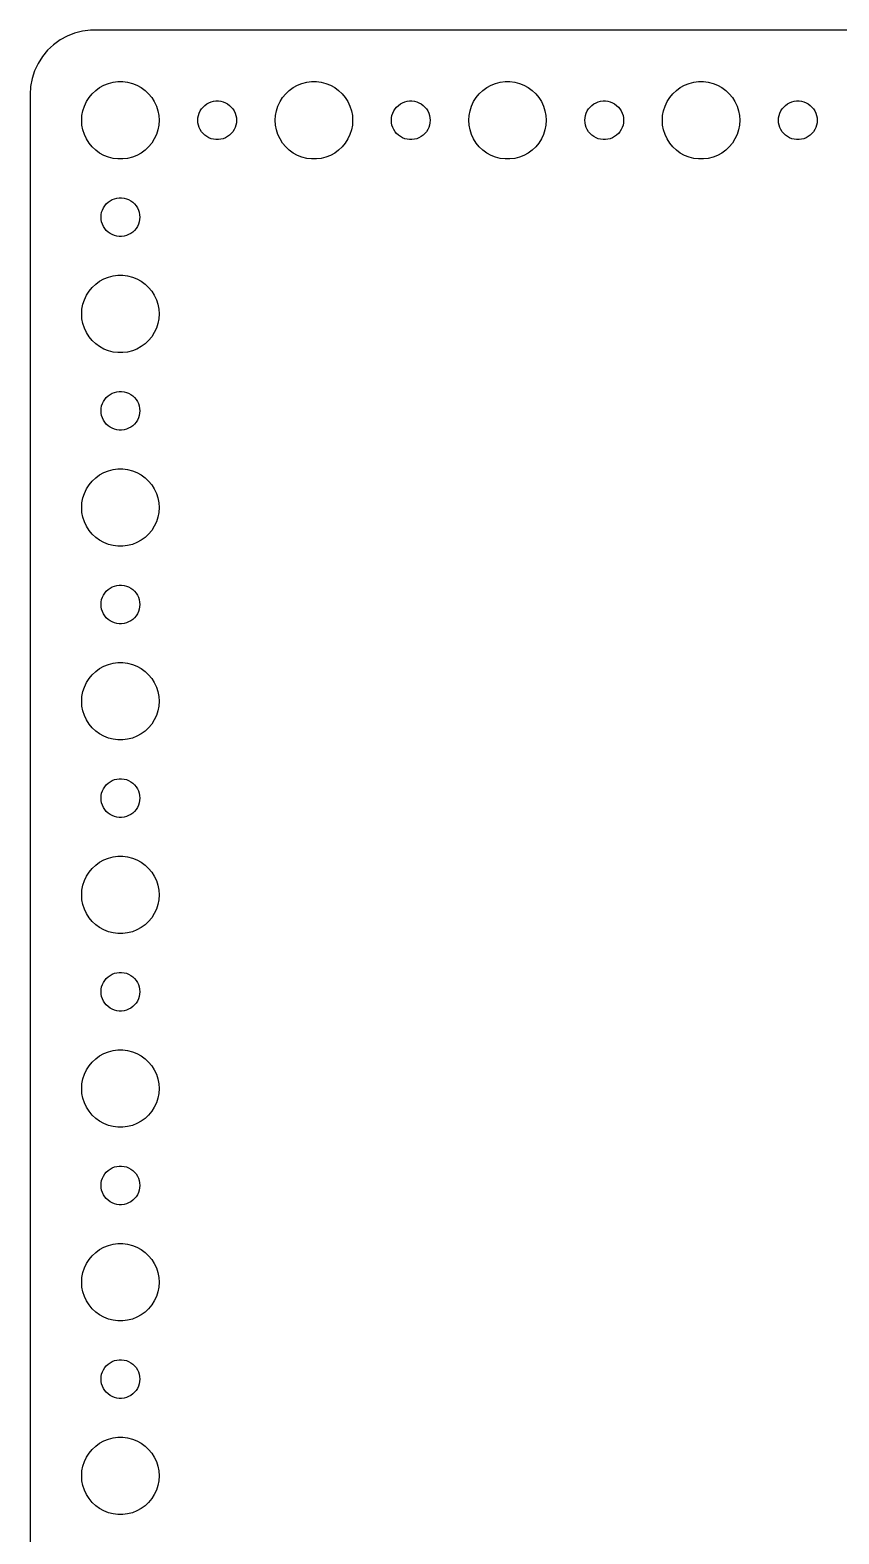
# Model space of a CAD drawing. Header units: metres. Extents: x -134 to 134, y -112 to 112.
# Drawn here: x -134.5 to -71.8, y -4.5 to 112 of the extents above; entities that cross this region are included whole.
import ezdxf

# ---------------------------------------------------------------- set-up
doc = ezdxf.new("R2010")
doc.units = ezdxf.units.M

msp = doc.modelspace()

# ---------------------------------------------------------------- linework, layer by layer
for p, q in [((-130.437, 111.911), (-131.045, 111.755)), ((-129.814, 111.99), (-130.437, 111.911)), ((129.814, 111.99), (-129.814, 111.99)), ((-132.687, 110.853), (-133.145, 110.423)), ((-132.179, 111.222), (-132.687, 110.853)), ((-131.629, 111.524), (-132.179, 111.222)), ((-131.045, 111.755), (-131.629, 111.524)), ((-133.545, 109.939), (-133.882, 109.409)), ((-133.145, 110.423), (-133.545, 109.939)), ((-134.149, 108.841), (-134.343, 108.243)), ((-133.882, 109.409), (-134.149, 108.841)), ((-134.461, 107.627), (-134.5, 107)), ((-134.343, 108.243), (-134.461, 107.627)), ((-129.687, 107.054), (-129.412, 107.312)), ((-129.412, 107.312), (-129.107, 107.533)), ((-129.107, 107.533), (-128.777, 107.714)), ((-128.777, 107.714), (-128.427, 107.853)), ((-128.427, 107.853), (-128.062, 107.947)), ((-128.062, 107.947), (-127.688, 107.994)), ((-127.688, 107.994), (-127.312, 107.994)), ((-127.312, 107.994), (-126.938, 107.947)), ((-126.938, 107.947), (-126.573, 107.853)), ((-126.573, 107.853), (-126.223, 107.714)), ((-126.223, 107.714), (-125.893, 107.533)), ((-125.893, 107.533), (-125.588, 107.312)), ((-125.588, 107.312), (-125.313, 107.054)), ((-114.687, 107.054), (-114.412, 107.312)), ((-114.412, 107.312), (-114.107, 107.533)), ((-114.107, 107.533), (-113.777, 107.714)), ((-113.777, 107.714), (-113.427, 107.853)), ((-113.427, 107.853), (-113.062, 107.947)), ((-113.062, 107.947), (-112.688, 107.994)), ((-112.688, 107.994), (-112.312, 107.994)), ((-112.312, 107.994), (-111.938, 107.947)), ((-111.938, 107.947), (-111.573, 107.853)), ((-111.573, 107.853), (-111.223, 107.714)), ((-111.223, 107.714), (-110.893, 107.533)), ((-110.893, 107.533), (-110.588, 107.312)), ((-110.588, 107.312), (-110.313, 107.054)), ((-99.6869, 107.054), (-99.4123, 107.312)), ((-99.4123, 107.312), (-99.1075, 107.533)), ((-99.1075, 107.533), (-98.7773, 107.714)), ((-98.7773, 107.714), (-98.427, 107.853)), ((-98.427, 107.853), (-98.0621, 107.947)), ((-98.0621, 107.947), (-97.6884, 107.994)), ((-97.6884, 107.994), (-97.3116, 107.994)), ((-97.3116, 107.994), (-96.9379, 107.947)), ((-96.9379, 107.947), (-96.573, 107.853)), ((-96.573, 107.853), (-96.2227, 107.714)), ((-96.2227, 107.714), (-95.8925, 107.533)), ((-95.8925, 107.533), (-95.5877, 107.312)), ((-95.5877, 107.312), (-95.3131, 107.054)), ((-84.6869, 107.054), (-84.4123, 107.312)), ((-84.4123, 107.312), (-84.1075, 107.533)), ((-84.1075, 107.533), (-83.7773, 107.714)), ((-83.7773, 107.714), (-83.427, 107.853)), ((-83.427, 107.853), (-83.0621, 107.947)), ((-83.0621, 107.947), (-82.6884, 107.994)), ((-82.6884, 107.994), (-82.3116, 107.994)), ((-82.3116, 107.994), (-81.9379, 107.947)), ((-81.9379, 107.947), (-81.573, 107.853)), ((-81.573, 107.853), (-81.2227, 107.714)), ((-81.2227, 107.714), (-80.8925, 107.533)), ((-80.8925, 107.533), (-80.5877, 107.312)), ((-80.5877, 107.312), (-80.3131, 107.054)), ((-134.5, 107), (-134.5, -107)), ((-130.406, 105.746), (-130.289, 106.104)), ((-130.289, 106.104), (-130.129, 106.445)), ((-130.129, 106.445), (-129.927, 106.763)), ((-129.927, 106.763), (-129.687, 107.054)), ((-125.313, 107.054), (-125.073, 106.763)), ((-125.073, 106.763), (-124.871, 106.445)), ((-124.871, 106.445), (-124.711, 106.104)), ((-124.711, 106.104), (-124.594, 105.746)), ((-121.214, 105.882), (-121.093, 106.027)), ((-121.093, 106.027), (-120.956, 106.156)), ((-120.956, 106.156), (-120.804, 106.266)), ((-120.804, 106.266), (-120.639, 106.357)), ((-120.639, 106.357), (-120.464, 106.427)), ((-120.464, 106.427), (-120.281, 106.473)), ((-120.281, 106.473), (-120.094, 106.497)), ((-120.094, 106.497), (-119.906, 106.497)), ((-119.906, 106.497), (-119.719, 106.473)), ((-119.719, 106.473), (-119.536, 106.427)), ((-119.536, 106.427), (-119.361, 106.357)), ((-119.361, 106.357), (-119.196, 106.266)), ((-119.196, 106.266), (-119.044, 106.156)), ((-119.044, 106.156), (-118.907, 106.027)), ((-118.907, 106.027), (-118.786, 105.882)), ((-115.406, 105.746), (-115.289, 106.104)), ((-115.289, 106.104), (-115.129, 106.445)), ((-115.129, 106.445), (-114.927, 106.763)), ((-114.927, 106.763), (-114.687, 107.054)), ((-110.313, 107.054), (-110.073, 106.763)), ((-110.073, 106.763), (-109.871, 106.445)), ((-109.871, 106.445), (-109.711, 106.104)), ((-109.711, 106.104), (-109.594, 105.746)), ((-106.214, 105.882), (-106.093, 106.027)), ((-106.093, 106.027), (-105.956, 106.156)), ((-105.956, 106.156), (-105.804, 106.266)), ((-105.804, 106.266), (-105.639, 106.357)), ((-105.639, 106.357), (-105.464, 106.427)), ((-105.464, 106.427), (-105.281, 106.473)), ((-105.281, 106.473), (-105.094, 106.497)), ((-105.094, 106.497), (-104.906, 106.497)), ((-104.906, 106.497), (-104.719, 106.473)), ((-104.719, 106.473), (-104.536, 106.427)), ((-104.536, 106.427), (-104.361, 106.357)), ((-104.361, 106.357), (-104.196, 106.266)), ((-104.196, 106.266), (-104.044, 106.156)), ((-104.044, 106.156), (-103.907, 106.027)), ((-103.907, 106.027), (-103.786, 105.882)), ((-100.406, 105.746), (-100.289, 106.104)), ((-100.289, 106.104), (-100.129, 106.445)), ((-100.129, 106.445), (-99.927, 106.763)), ((-99.927, 106.763), (-99.6869, 107.054)), ((-95.3131, 107.054), (-95.073, 106.763)), ((-95.073, 106.763), (-94.8711, 106.445)), ((-94.8711, 106.445), (-94.7107, 106.104)), ((-94.7107, 106.104), (-94.5943, 105.746)), ((-91.2135, 105.882), (-91.0934, 106.027)), ((-91.0934, 106.027), (-90.9561, 106.156)), ((-90.9561, 106.156), (-90.8037, 106.266)), ((-90.8037, 106.266), (-90.6387, 106.357)), ((-90.6387, 106.357), (-90.4635, 106.427)), ((-90.4635, 106.427), (-90.2811, 106.473)), ((-90.2811, 106.473), (-90.0942, 106.497)), ((-90.0942, 106.497), (-89.9058, 106.497)), ((-89.9058, 106.497), (-89.7189, 106.473)), ((-89.7189, 106.473), (-89.5365, 106.427)), ((-89.5365, 106.427), (-89.3613, 106.357)), ((-89.3613, 106.357), (-89.1963, 106.266)), ((-89.1963, 106.266), (-89.0439, 106.156)), ((-89.0439, 106.156), (-88.9065, 106.027)), ((-88.9065, 106.027), (-88.7865, 105.882)), ((-85.4057, 105.746), (-85.2893, 106.104)), ((-85.2893, 106.104), (-85.1289, 106.445)), ((-85.1289, 106.445), (-84.927, 106.763)), ((-84.927, 106.763), (-84.6869, 107.054)), ((-80.3131, 107.054), (-80.073, 106.763)), ((-80.073, 106.763), (-79.8711, 106.445)), ((-79.8711, 106.445), (-79.7107, 106.104)), ((-79.7107, 106.104), (-79.5943, 105.746)), ((-76.2135, 105.882), (-76.0934, 106.027)), ((-76.0934, 106.027), (-75.9561, 106.156)), ((-75.9561, 106.156), (-75.8037, 106.266)), ((-75.8037, 106.266), (-75.6387, 106.357)), ((-75.6387, 106.357), (-75.4635, 106.427)), ((-75.4635, 106.427), (-75.2811, 106.473)), ((-75.2811, 106.473), (-75.0942, 106.497)), ((-75.0942, 106.497), (-74.9058, 106.497)), ((-74.9058, 106.497), (-74.7189, 106.473)), ((-74.7189, 106.473), (-74.5365, 106.427)), ((-74.5365, 106.427), (-74.3613, 106.357)), ((-74.3613, 106.357), (-74.1963, 106.266)), ((-74.1963, 106.266), (-74.0439, 106.156)), ((-74.0439, 106.156), (-73.9065, 106.027)), ((-73.9065, 106.027), (-73.7865, 105.882)), ((-130.5, 105), (-130.476, 105.376)), ((-130.476, 104.624), (-130.5, 105)), ((-130.476, 105.376), (-130.406, 105.746)), ((-124.594, 105.746), (-124.524, 105.376)), ((-124.524, 105.376), (-124.5, 105)), ((-124.5, 105), (-124.524, 104.624)), ((-121.5, 105), (-121.488, 105.188)), ((-121.488, 104.812), (-121.5, 105)), ((-121.488, 105.188), (-121.453, 105.373)), ((-121.453, 105.373), (-121.395, 105.552)), ((-121.395, 105.552), (-121.314, 105.723)), ((-121.314, 105.723), (-121.214, 105.882)), ((-118.786, 105.882), (-118.686, 105.723)), ((-118.686, 105.723), (-118.605, 105.552)), ((-118.605, 105.552), (-118.547, 105.373)), ((-118.547, 105.373), (-118.512, 105.188)), ((-118.512, 105.188), (-118.5, 105)), ((-118.5, 105), (-118.512, 104.812)), ((-115.5, 105), (-115.476, 105.376)), ((-115.476, 104.624), (-115.5, 105)), ((-115.476, 105.376), (-115.406, 105.746)), ((-109.594, 105.746), (-109.524, 105.376)), ((-109.524, 105.376), (-109.5, 105)), ((-109.5, 105), (-109.524, 104.624)), ((-106.5, 105), (-106.488, 105.188)), ((-106.488, 104.812), (-106.5, 105)), ((-106.488, 105.188), (-106.453, 105.373)), ((-106.453, 105.373), (-106.395, 105.552)), ((-106.395, 105.552), (-106.314, 105.723)), ((-106.314, 105.723), (-106.214, 105.882)), ((-103.786, 105.882), (-103.686, 105.723)), ((-103.686, 105.723), (-103.605, 105.552)), ((-103.605, 105.552), (-103.547, 105.373)), ((-103.547, 105.373), (-103.512, 105.188)), ((-103.512, 105.188), (-103.5, 105)), ((-103.5, 105), (-103.512, 104.812)), ((-100.5, 105), (-100.476, 105.376)), ((-100.476, 104.624), (-100.5, 105)), ((-100.476, 105.376), (-100.406, 105.746)), ((-94.5943, 105.746), (-94.5237, 105.376)), ((-94.5237, 105.376), (-94.5, 105)), ((-94.5, 105), (-94.5237, 104.624)), ((-91.5, 105), (-91.4882, 105.188)), ((-91.4882, 104.812), (-91.5, 105)), ((-91.4882, 105.188), (-91.4529, 105.373)), ((-91.4529, 105.373), (-91.3947, 105.552)), ((-91.3947, 105.552), (-91.3145, 105.723)), ((-91.3145, 105.723), (-91.2135, 105.882)), ((-88.7865, 105.882), (-88.6855, 105.723)), ((-88.6855, 105.723), (-88.6053, 105.552)), ((-88.6053, 105.552), (-88.5471, 105.373)), ((-88.5471, 105.373), (-88.5118, 105.188)), ((-88.5118, 105.188), (-88.5, 105)), ((-88.5, 105), (-88.5118, 104.812)), ((-85.5, 105), (-85.4763, 105.376)), ((-85.4763, 104.624), (-85.5, 105)), ((-85.4763, 105.376), (-85.4057, 105.746)), ((-79.5943, 105.746), (-79.5237, 105.376)), ((-79.5237, 105.376), (-79.5, 105)), ((-79.5, 105), (-79.5237, 104.624)), ((-76.5, 105), (-76.4882, 105.188)), ((-76.4882, 104.812), (-76.5, 105)), ((-76.4882, 105.188), (-76.4529, 105.373)), ((-76.4529, 105.373), (-76.3947, 105.552)), ((-76.3947, 105.552), (-76.3145, 105.723)), ((-76.3145, 105.723), (-76.2135, 105.882)), ((-73.7865, 105.882), (-73.6855, 105.723)), ((-73.6855, 105.723), (-73.6053, 105.552)), ((-73.6053, 105.552), (-73.5471, 105.373)), ((-73.5471, 105.373), (-73.5118, 105.188)), ((-73.5118, 105.188), (-73.5, 105)), ((-73.5, 105), (-73.5118, 104.812)), ((-130.406, 104.254), (-130.476, 104.624)), ((-130.289, 103.896), (-130.406, 104.254)), ((-130.129, 103.555), (-130.289, 103.896)), ((-124.711, 103.896), (-124.871, 103.555)), ((-124.594, 104.254), (-124.711, 103.896)), ((-124.524, 104.624), (-124.594, 104.254)), ((-121.453, 104.627), (-121.488, 104.812)), ((-121.395, 104.448), (-121.453, 104.627)), ((-121.314, 104.277), (-121.395, 104.448)), ((-121.214, 104.118), (-121.314, 104.277)), ((-121.093, 103.973), (-121.214, 104.118)), ((-120.956, 103.844), (-121.093, 103.973)), ((-120.804, 103.734), (-120.956, 103.844)), ((-120.639, 103.643), (-120.804, 103.734)), ((-119.196, 103.734), (-119.361, 103.643)), ((-119.044, 103.844), (-119.196, 103.734)), ((-118.907, 103.973), (-119.044, 103.844)), ((-118.786, 104.118), (-118.907, 103.973)), ((-118.686, 104.277), (-118.786, 104.118)), ((-118.605, 104.448), (-118.686, 104.277)), ((-118.547, 104.627), (-118.605, 104.448)), ((-118.512, 104.812), (-118.547, 104.627)), ((-115.406, 104.254), (-115.476, 104.624)), ((-115.289, 103.896), (-115.406, 104.254)), ((-115.129, 103.555), (-115.289, 103.896)), ((-109.711, 103.896), (-109.871, 103.555)), ((-109.594, 104.254), (-109.711, 103.896)), ((-109.524, 104.624), (-109.594, 104.254)), ((-106.453, 104.627), (-106.488, 104.812)), ((-106.395, 104.448), (-106.453, 104.627)), ((-106.314, 104.277), (-106.395, 104.448)), ((-106.214, 104.118), (-106.314, 104.277)), ((-106.093, 103.973), (-106.214, 104.118)), ((-105.956, 103.844), (-106.093, 103.973)), ((-105.804, 103.734), (-105.956, 103.844)), ((-105.639, 103.643), (-105.804, 103.734)), ((-104.196, 103.734), (-104.361, 103.643)), ((-104.044, 103.844), (-104.196, 103.734)), ((-103.907, 103.973), (-104.044, 103.844)), ((-103.786, 104.118), (-103.907, 103.973)), ((-103.686, 104.277), (-103.786, 104.118)), ((-103.605, 104.448), (-103.686, 104.277)), ((-103.547, 104.627), (-103.605, 104.448)), ((-103.512, 104.812), (-103.547, 104.627)), ((-100.406, 104.254), (-100.476, 104.624)), ((-100.289, 103.896), (-100.406, 104.254)), ((-100.129, 103.555), (-100.289, 103.896)), ((-94.7107, 103.896), (-94.8711, 103.555)), ((-94.5943, 104.254), (-94.7107, 103.896)), ((-94.5237, 104.624), (-94.5943, 104.254)), ((-91.4529, 104.627), (-91.4882, 104.812)), ((-91.3947, 104.448), (-91.4529, 104.627)), ((-91.3145, 104.277), (-91.3947, 104.448)), ((-91.2135, 104.118), (-91.3145, 104.277)), ((-91.0934, 103.973), (-91.2135, 104.118)), ((-90.9561, 103.844), (-91.0934, 103.973)), ((-90.8037, 103.734), (-90.9561, 103.844)), ((-90.6387, 103.643), (-90.8037, 103.734)), ((-89.1963, 103.734), (-89.3613, 103.643)), ((-89.0439, 103.844), (-89.1963, 103.734)), ((-88.9065, 103.973), (-89.0439, 103.844)), ((-88.7865, 104.118), (-88.9065, 103.973)), ((-88.6855, 104.277), (-88.7865, 104.118)), ((-88.6053, 104.448), (-88.6855, 104.277)), ((-88.5471, 104.627), (-88.6053, 104.448)), ((-88.5118, 104.812), (-88.5471, 104.627)), ((-85.4057, 104.254), (-85.4763, 104.624)), ((-85.2893, 103.896), (-85.4057, 104.254)), ((-85.1289, 103.555), (-85.2893, 103.896)), ((-79.7107, 103.896), (-79.8711, 103.555)), ((-79.5943, 104.254), (-79.7107, 103.896)), ((-79.5237, 104.624), (-79.5943, 104.254)), ((-76.4529, 104.627), (-76.4882, 104.812)), ((-76.3947, 104.448), (-76.4529, 104.627)), ((-76.3145, 104.277), (-76.3947, 104.448)), ((-76.2135, 104.118), (-76.3145, 104.277)), ((-76.0934, 103.973), (-76.2135, 104.118)), ((-75.9561, 103.844), (-76.0934, 103.973)), ((-75.8037, 103.734), (-75.9561, 103.844)), ((-75.6387, 103.643), (-75.8037, 103.734)), ((-74.1963, 103.734), (-74.3613, 103.643)), ((-74.0439, 103.844), (-74.1963, 103.734)), ((-73.9065, 103.973), (-74.0439, 103.844)), ((-73.7865, 104.118), (-73.9065, 103.973)), ((-73.6855, 104.277), (-73.7865, 104.118)), ((-73.6053, 104.448), (-73.6855, 104.277)), ((-73.5471, 104.627), (-73.6053, 104.448)), ((-73.5118, 104.812), (-73.5471, 104.627)), ((-129.927, 103.237), (-130.129, 103.555)), ((-129.687, 102.946), (-129.927, 103.237)), ((-129.412, 102.688), (-129.687, 102.946)), ((-129.107, 102.467), (-129.412, 102.688)), ((-125.588, 102.688), (-125.893, 102.467)), ((-125.313, 102.946), (-125.588, 102.688)), ((-125.073, 103.237), (-125.313, 102.946)), ((-124.871, 103.555), (-125.073, 103.237)), ((-120.464, 103.573), (-120.639, 103.643)), ((-120.281, 103.527), (-120.464, 103.573)), ((-120.094, 103.503), (-120.281, 103.527)), ((-119.906, 103.503), (-120.094, 103.503)), ((-119.719, 103.527), (-119.906, 103.503)), ((-119.536, 103.573), (-119.719, 103.527)), ((-119.361, 103.643), (-119.536, 103.573)), ((-114.927, 103.237), (-115.129, 103.555)), ((-114.687, 102.946), (-114.927, 103.237)), ((-114.412, 102.688), (-114.687, 102.946)), ((-114.107, 102.467), (-114.412, 102.688)), ((-110.588, 102.688), (-110.893, 102.467)), ((-110.313, 102.946), (-110.588, 102.688)), ((-110.073, 103.237), (-110.313, 102.946)), ((-109.871, 103.555), (-110.073, 103.237)), ((-105.464, 103.573), (-105.639, 103.643)), ((-105.281, 103.527), (-105.464, 103.573)), ((-105.094, 103.503), (-105.281, 103.527)), ((-104.906, 103.503), (-105.094, 103.503)), ((-104.719, 103.527), (-104.906, 103.503)), ((-104.536, 103.573), (-104.719, 103.527)), ((-104.361, 103.643), (-104.536, 103.573)), ((-99.927, 103.237), (-100.129, 103.555)), ((-99.6869, 102.946), (-99.927, 103.237)), ((-99.4123, 102.688), (-99.6869, 102.946)), ((-99.1075, 102.467), (-99.4123, 102.688)), ((-95.5877, 102.688), (-95.8925, 102.467)), ((-95.3131, 102.946), (-95.5877, 102.688)), ((-95.073, 103.237), (-95.3131, 102.946)), ((-94.8711, 103.555), (-95.073, 103.237)), ((-90.4635, 103.573), (-90.6387, 103.643)), ((-90.2811, 103.527), (-90.4635, 103.573)), ((-90.0942, 103.503), (-90.2811, 103.527)), ((-89.9058, 103.503), (-90.0942, 103.503)), ((-89.7189, 103.527), (-89.9058, 103.503)), ((-89.5365, 103.573), (-89.7189, 103.527)), ((-89.3613, 103.643), (-89.5365, 103.573)), ((-84.927, 103.237), (-85.1289, 103.555)), ((-84.6869, 102.946), (-84.927, 103.237)), ((-84.4123, 102.688), (-84.6869, 102.946)), ((-84.1075, 102.467), (-84.4123, 102.688)), ((-80.5877, 102.688), (-80.8925, 102.467)), ((-80.3131, 102.946), (-80.5877, 102.688)), ((-80.073, 103.237), (-80.3131, 102.946)), ((-79.8711, 103.555), (-80.073, 103.237)), ((-75.4635, 103.573), (-75.6387, 103.643)), ((-75.2811, 103.527), (-75.4635, 103.573)), ((-75.0942, 103.503), (-75.2811, 103.527)), ((-74.9058, 103.503), (-75.0942, 103.503)), ((-74.7189, 103.527), (-74.9058, 103.503)), ((-74.5365, 103.573), (-74.7189, 103.527)), ((-74.3613, 103.643), (-74.5365, 103.573)), ((-128.777, 102.286), (-129.107, 102.467)), ((-128.427, 102.147), (-128.777, 102.286)), ((-128.062, 102.053), (-128.427, 102.147)), ((-127.688, 102.006), (-128.062, 102.053)), ((-127.312, 102.006), (-127.688, 102.006)), ((-126.938, 102.053), (-127.312, 102.006)), ((-126.573, 102.147), (-126.938, 102.053)), ((-126.223, 102.286), (-126.573, 102.147)), ((-125.893, 102.467), (-126.223, 102.286)), ((-113.777, 102.286), (-114.107, 102.467)), ((-113.427, 102.147), (-113.777, 102.286)), ((-113.062, 102.053), (-113.427, 102.147)), ((-112.688, 102.006), (-113.062, 102.053)), ((-112.312, 102.006), (-112.688, 102.006)), ((-111.938, 102.053), (-112.312, 102.006)), ((-111.573, 102.147), (-111.938, 102.053)), ((-111.223, 102.286), (-111.573, 102.147)), ((-110.893, 102.467), (-111.223, 102.286)), ((-98.7773, 102.286), (-99.1075, 102.467)), ((-98.427, 102.147), (-98.7773, 102.286)), ((-98.0621, 102.053), (-98.427, 102.147)), ((-97.6884, 102.006), (-98.0621, 102.053)), ((-97.3116, 102.006), (-97.6884, 102.006)), ((-96.9379, 102.053), (-97.3116, 102.006)), ((-96.573, 102.147), (-96.9379, 102.053)), ((-96.2227, 102.286), (-96.573, 102.147)), ((-95.8925, 102.467), (-96.2227, 102.286)), ((-83.7773, 102.286), (-84.1075, 102.467)), ((-83.427, 102.147), (-83.7773, 102.286)), ((-83.0621, 102.053), (-83.427, 102.147)), ((-82.6884, 102.006), (-83.0621, 102.053)), ((-82.3116, 102.006), (-82.6884, 102.006)), ((-81.9379, 102.053), (-82.3116, 102.006)), ((-81.573, 102.147), (-81.9379, 102.053)), ((-81.2227, 102.286), (-81.573, 102.147)), ((-80.8925, 102.467), (-81.2227, 102.286)), ((-128.988, 97.688), (-128.953, 97.873)), ((-128.953, 97.873), (-128.895, 98.0522)), ((-128.895, 98.0522), (-128.814, 98.2226)), ((-128.814, 98.2226), (-128.714, 98.3817)), ((-128.714, 98.3817), (-128.593, 98.5268)), ((-128.593, 98.5268), (-128.456, 98.6558)), ((-128.456, 98.6558), (-128.304, 98.7665)), ((-128.304, 98.7665), (-128.139, 98.8572)), ((-128.139, 98.8572), (-127.964, 98.9266)), ((-127.964, 98.9266), (-127.781, 98.9734)), ((-127.781, 98.9734), (-127.594, 98.997)), ((-127.594, 98.997), (-127.406, 98.997)), ((-127.406, 98.997), (-127.219, 98.9734)), ((-127.219, 98.9734), (-127.036, 98.9266)), ((-127.036, 98.9266), (-126.861, 98.8572)), ((-126.861, 98.8572), (-126.696, 98.7665)), ((-126.696, 98.7665), (-126.544, 98.6558)), ((-126.544, 98.6558), (-126.407, 98.5268)), ((-126.407, 98.5268), (-126.286, 98.3817)), ((-126.286, 98.3817), (-126.186, 98.2226)), ((-126.186, 98.2226), (-126.105, 98.0522)), ((-126.105, 98.0522), (-126.047, 97.873)), ((-126.047, 97.873), (-126.012, 97.688)), ((-129, 97.5), (-128.988, 97.688)), ((-128.988, 97.312), (-129, 97.5)), ((-128.953, 97.127), (-128.988, 97.312)), ((-128.895, 96.9478), (-128.953, 97.127)), ((-128.814, 96.7774), (-128.895, 96.9478)), ((-128.714, 96.6183), (-128.814, 96.7774)), ((-126.186, 96.7774), (-126.286, 96.6183)), ((-126.105, 96.9478), (-126.186, 96.7774)), ((-126.047, 97.127), (-126.105, 96.9478)), ((-126.012, 97.312), (-126.047, 97.127)), ((-126.012, 97.688), (-126, 97.5)), ((-126, 97.5), (-126.012, 97.312)), ((-128.593, 96.4732), (-128.714, 96.6183)), ((-128.456, 96.3442), (-128.593, 96.4732)), ((-128.304, 96.2335), (-128.456, 96.3442)), ((-128.139, 96.1428), (-128.304, 96.2335)), ((-127.964, 96.0734), (-128.139, 96.1428)), ((-127.781, 96.0266), (-127.964, 96.0734)), ((-127.594, 96.003), (-127.781, 96.0266)), ((-127.406, 96.003), (-127.594, 96.003)), ((-127.219, 96.0266), (-127.406, 96.003)), ((-127.036, 96.0734), (-127.219, 96.0266)), ((-126.861, 96.1428), (-127.036, 96.0734)), ((-126.696, 96.2335), (-126.861, 96.1428)), ((-126.544, 96.3442), (-126.696, 96.2335)), ((-126.407, 96.4732), (-126.544, 96.3442)), ((-126.286, 96.6183), (-126.407, 96.4732)), ((-129.927, 91.7634), (-129.687, 92.0536)), ((-129.687, 92.0536), (-129.412, 92.3115)), ((-129.412, 92.3115), (-129.107, 92.533)), ((-129.107, 92.533), (-128.777, 92.7145)), ((-128.777, 92.7145), (-128.427, 92.8532)), ((-128.427, 92.8532), (-128.062, 92.9469)), ((-128.062, 92.9469), (-127.688, 92.9941)), ((-127.688, 92.9941), (-127.312, 92.9941)), ((-127.312, 92.9941), (-126.938, 92.9469)), ((-126.938, 92.9469), (-126.573, 92.8532)), ((-126.573, 92.8532), (-126.223, 92.7145)), ((-126.223, 92.7145), (-125.893, 92.533)), ((-125.893, 92.533), (-125.588, 92.3115)), ((-125.588, 92.3115), (-125.313, 92.0536)), ((-125.313, 92.0536), (-125.073, 91.7634)), ((-130.406, 90.7461), (-130.289, 91.1044)), ((-130.289, 91.1044), (-130.129, 91.4453)), ((-130.129, 91.4453), (-129.927, 91.7634)), ((-125.073, 91.7634), (-124.871, 91.4453)), ((-124.871, 91.4453), (-124.711, 91.1044)), ((-124.711, 91.1044), (-124.594, 90.7461)), ((-130.5, 90), (-130.476, 90.376)), ((-130.476, 89.624), (-130.5, 90)), ((-130.476, 90.376), (-130.406, 90.7461)), ((-124.594, 90.7461), (-124.524, 90.376)), ((-124.524, 90.376), (-124.5, 90)), ((-124.5, 90), (-124.524, 89.624)), ((-130.406, 89.2539), (-130.476, 89.624)), ((-130.289, 88.8956), (-130.406, 89.2539)), ((-130.129, 88.5547), (-130.289, 88.8956)), ((-129.927, 88.2366), (-130.129, 88.5547)), ((-124.871, 88.5547), (-125.073, 88.2366)), ((-124.711, 88.8956), (-124.871, 88.5547)), ((-124.594, 89.2539), (-124.711, 88.8956)), ((-124.524, 89.624), (-124.594, 89.2539)), ((-129.687, 87.9464), (-129.927, 88.2366)), ((-129.412, 87.6885), (-129.687, 87.9464)), ((-129.107, 87.467), (-129.412, 87.6885)), ((-128.777, 87.2855), (-129.107, 87.467)), ((-125.893, 87.467), (-126.223, 87.2855)), ((-125.588, 87.6885), (-125.893, 87.467)), ((-125.313, 87.9464), (-125.588, 87.6885)), ((-125.073, 88.2366), (-125.313, 87.9464)), ((-128.427, 87.1468), (-128.777, 87.2855)), ((-128.062, 87.0531), (-128.427, 87.1468)), ((-127.688, 87.0059), (-128.062, 87.0531)), ((-127.312, 87.0059), (-127.688, 87.0059)), ((-126.938, 87.0531), (-127.312, 87.0059)), ((-126.573, 87.1468), (-126.938, 87.0531)), ((-126.223, 87.2855), (-126.573, 87.1468)), ((-128.139, 83.8572), (-127.964, 83.9266)), ((-127.964, 83.9266), (-127.781, 83.9734)), ((-127.781, 83.9734), (-127.594, 83.997)), ((-127.594, 83.997), (-127.406, 83.997)), ((-127.406, 83.997), (-127.219, 83.9734)), ((-127.219, 83.9734), (-127.036, 83.9266)), ((-127.036, 83.9266), (-126.861, 83.8572)), ((-128.988, 82.688), (-128.953, 82.873)), ((-128.953, 82.873), (-128.895, 83.0522)), ((-128.895, 83.0522), (-128.814, 83.2226)), ((-128.814, 83.2226), (-128.714, 83.3817)), ((-128.714, 83.3817), (-128.593, 83.5268)), ((-128.593, 83.5268), (-128.456, 83.6558)), ((-128.456, 83.6558), (-128.304, 83.7665)), ((-128.304, 83.7665), (-128.139, 83.8572)), ((-126.861, 83.8572), (-126.696, 83.7665)), ((-126.696, 83.7665), (-126.544, 83.6558)), ((-126.544, 83.6558), (-126.407, 83.5268)), ((-126.407, 83.5268), (-126.286, 83.3817)), ((-126.286, 83.3817), (-126.186, 83.2226)), ((-126.186, 83.2226), (-126.105, 83.0522)), ((-126.105, 83.0522), (-126.047, 82.873)), ((-126.047, 82.873), (-126.012, 82.688)), ((-129, 82.5), (-128.988, 82.688)), ((-128.988, 82.312), (-129, 82.5)), ((-128.953, 82.127), (-128.988, 82.312)), ((-128.895, 81.9478), (-128.953, 82.127)), ((-128.814, 81.7774), (-128.895, 81.9478)), ((-128.714, 81.6183), (-128.814, 81.7774)), ((-128.593, 81.4732), (-128.714, 81.6183)), ((-126.286, 81.6183), (-126.407, 81.4732)), ((-126.186, 81.7774), (-126.286, 81.6183)), ((-126.105, 81.9478), (-126.186, 81.7774)), ((-126.047, 82.127), (-126.105, 81.9478)), ((-126.012, 82.312), (-126.047, 82.127)), ((-126.012, 82.688), (-126, 82.5)), ((-126, 82.5), (-126.012, 82.312)), ((-128.456, 81.3442), (-128.593, 81.4732)), ((-128.304, 81.2335), (-128.456, 81.3442)), ((-128.139, 81.1428), (-128.304, 81.2335)), ((-127.964, 81.0734), (-128.139, 81.1428)), ((-127.781, 81.0266), (-127.964, 81.0734)), ((-127.594, 81.003), (-127.781, 81.0266)), ((-127.406, 81.003), (-127.594, 81.003)), ((-127.219, 81.0266), (-127.406, 81.003)), ((-127.036, 81.0734), (-127.219, 81.0266)), ((-126.861, 81.1428), (-127.036, 81.0734)), ((-126.696, 81.2335), (-126.861, 81.1428)), ((-126.544, 81.3442), (-126.696, 81.2335)), ((-126.407, 81.4732), (-126.544, 81.3442)), ((-129.927, 76.7634), (-129.687, 77.0536)), ((-129.687, 77.0536), (-129.412, 77.3115)), ((-129.412, 77.3115), (-129.107, 77.533)), ((-129.107, 77.533), (-128.777, 77.7145)), ((-128.777, 77.7145), (-128.427, 77.8532)), ((-128.427, 77.8532), (-128.062, 77.9469)), ((-128.062, 77.9469), (-127.688, 77.9941)), ((-127.688, 77.9941), (-127.312, 77.9941)), ((-127.312, 77.9941), (-126.938, 77.9469)), ((-126.938, 77.9469), (-126.573, 77.8532)), ((-126.573, 77.8532), (-126.223, 77.7145)), ((-126.223, 77.7145), (-125.893, 77.533)), ((-125.893, 77.533), (-125.588, 77.3115)), ((-125.588, 77.3115), (-125.313, 77.0536)), ((-125.313, 77.0536), (-125.073, 76.7634)), ((-130.476, 75.376), (-130.406, 75.7461)), ((-130.406, 75.7461), (-130.289, 76.1044)), ((-130.289, 76.1044), (-130.129, 76.4453)), ((-130.129, 76.4453), (-129.927, 76.7634)), ((-125.073, 76.7634), (-124.871, 76.4453)), ((-124.871, 76.4453), (-124.711, 76.1044)), ((-124.711, 76.1044), (-124.594, 75.7461)), ((-124.594, 75.7461), (-124.524, 75.376)), ((-130.5, 75), (-130.476, 75.376)), ((-130.476, 74.624), (-130.5, 75)), ((-130.406, 74.2539), (-130.476, 74.624)), ((-124.524, 74.624), (-124.594, 74.2539)), ((-124.524, 75.376), (-124.5, 75)), ((-124.5, 75), (-124.524, 74.624)), ((-130.289, 73.8956), (-130.406, 74.2539)), ((-130.129, 73.5547), (-130.289, 73.8956)), ((-129.927, 73.2366), (-130.129, 73.5547)), ((-124.871, 73.5547), (-125.073, 73.2366)), ((-124.711, 73.8956), (-124.871, 73.5547)), ((-124.594, 74.2539), (-124.711, 73.8956)), ((-129.687, 72.9464), (-129.927, 73.2366)), ((-129.412, 72.6885), (-129.687, 72.9464)), ((-129.107, 72.467), (-129.412, 72.6885)), ((-128.777, 72.2855), (-129.107, 72.467)), ((-128.427, 72.1468), (-128.777, 72.2855)), ((-126.223, 72.2855), (-126.573, 72.1468)), ((-125.893, 72.467), (-126.223, 72.2855)), ((-125.588, 72.6885), (-125.893, 72.467)), ((-125.313, 72.9464), (-125.588, 72.6885)), ((-125.073, 73.2366), (-125.313, 72.9464)), ((-128.062, 72.0531), (-128.427, 72.1468)), ((-127.688, 72.0059), (-128.062, 72.0531)), ((-127.312, 72.0059), (-127.688, 72.0059)), ((-126.938, 72.0531), (-127.312, 72.0059)), ((-126.573, 72.1468), (-126.938, 72.0531)), ((-128.456, 68.6558), (-128.304, 68.7665)), ((-128.304, 68.7665), (-128.139, 68.8572)), ((-128.139, 68.8572), (-127.964, 68.9266)), ((-127.964, 68.9266), (-127.781, 68.9734)), ((-127.781, 68.9734), (-127.594, 68.997)), ((-127.594, 68.997), (-127.406, 68.997)), ((-127.406, 68.997), (-127.219, 68.9734)), ((-127.219, 68.9734), (-127.036, 68.9266)), ((-127.036, 68.9266), (-126.861, 68.8572)), ((-126.861, 68.8572), (-126.696, 68.7665)), ((-126.696, 68.7665), (-126.544, 68.6558)), ((-129, 67.5), (-128.988, 67.688)), ((-128.988, 67.688), (-128.953, 67.873)), ((-128.953, 67.873), (-128.895, 68.0522)), ((-128.895, 68.0522), (-128.814, 68.2226)), ((-128.814, 68.2226), (-128.714, 68.3817)), ((-128.714, 68.3817), (-128.593, 68.5268)), ((-128.593, 68.5268), (-128.456, 68.6558)), ((-126.544, 68.6558), (-126.407, 68.5268)), ((-126.407, 68.5268), (-126.286, 68.3817)), ((-126.286, 68.3817), (-126.186, 68.2226)), ((-126.186, 68.2226), (-126.105, 68.0522)), ((-126.105, 68.0522), (-126.047, 67.873)), ((-126.047, 67.873), (-126.012, 67.688)), ((-126.012, 67.688), (-126, 67.5)), ((-128.988, 67.312), (-129, 67.5)), ((-128.953, 67.127), (-128.988, 67.312)), ((-128.895, 66.9478), (-128.953, 67.127)), ((-128.814, 66.7774), (-128.895, 66.9478)), ((-128.714, 66.6183), (-128.814, 66.7774)), ((-128.593, 66.4732), (-128.714, 66.6183)), ((-128.456, 66.3442), (-128.593, 66.4732)), ((-126.407, 66.4732), (-126.544, 66.3442)), ((-126.286, 66.6183), (-126.407, 66.4732)), ((-126.186, 66.7774), (-126.286, 66.6183)), ((-126.105, 66.9478), (-126.186, 66.7774)), ((-126.047, 67.127), (-126.105, 66.9478)), ((-126.012, 67.312), (-126.047, 67.127)), ((-126, 67.5), (-126.012, 67.312)), ((-128.304, 66.2335), (-128.456, 66.3442)), ((-128.139, 66.1428), (-128.304, 66.2335)), ((-127.964, 66.0734), (-128.139, 66.1428)), ((-127.781, 66.0266), (-127.964, 66.0734)), ((-127.594, 66.003), (-127.781, 66.0266)), ((-127.406, 66.003), (-127.594, 66.003)), ((-127.219, 66.0266), (-127.406, 66.003)), ((-127.036, 66.0734), (-127.219, 66.0266)), ((-126.861, 66.1428), (-127.036, 66.0734)), ((-126.696, 66.2335), (-126.861, 66.1428)), ((-126.544, 66.3442), (-126.696, 66.2335)), ((-128.427, 62.8532), (-128.062, 62.9469)), ((-128.062, 62.9469), (-127.688, 62.9941)), ((-127.688, 62.9941), (-127.312, 62.9941)), ((-127.312, 62.9941), (-126.938, 62.9469)), ((-126.938, 62.9469), (-126.573, 62.8532)), ((-130.129, 61.4453), (-129.927, 61.7634)), ((-129.927, 61.7634), (-129.687, 62.0536)), ((-129.687, 62.0536), (-129.412, 62.3115)), ((-129.412, 62.3115), (-129.107, 62.533)), ((-129.107, 62.533), (-128.777, 62.7145)), ((-128.777, 62.7145), (-128.427, 62.8532)), ((-126.573, 62.8532), (-126.223, 62.7145)), ((-126.223, 62.7145), (-125.893, 62.533)), ((-125.893, 62.533), (-125.588, 62.3115)), ((-125.588, 62.3115), (-125.313, 62.0536)), ((-125.313, 62.0536), (-125.073, 61.7634)), ((-125.073, 61.7634), (-124.871, 61.4453)), ((-130.476, 60.376), (-130.406, 60.7461)), ((-130.406, 60.7461), (-130.289, 61.1044)), ((-130.289, 61.1044), (-130.129, 61.4453)), ((-124.871, 61.4453), (-124.711, 61.1044)), ((-124.711, 61.1044), (-124.594, 60.7461)), ((-124.594, 60.7461), (-124.524, 60.376)), ((-130.5, 60), (-130.476, 60.376)), ((-130.476, 59.624), (-130.5, 60)), ((-130.406, 59.2539), (-130.476, 59.624)), ((-124.524, 59.624), (-124.594, 59.2539)), ((-124.524, 60.376), (-124.5, 60)), ((-124.5, 60), (-124.524, 59.624)), ((-130.289, 58.8956), (-130.406, 59.2539)), ((-130.129, 58.5547), (-130.289, 58.8956)), ((-129.927, 58.2366), (-130.129, 58.5547)), ((-124.871, 58.5547), (-125.073, 58.2366)), ((-124.711, 58.8956), (-124.871, 58.5547)), ((-124.594, 59.2539), (-124.711, 58.8956)), ((-129.687, 57.9464), (-129.927, 58.2366)), ((-129.412, 57.6885), (-129.687, 57.9464)), ((-129.107, 57.467), (-129.412, 57.6885)), ((-128.777, 57.2855), (-129.107, 57.467)), ((-128.427, 57.1468), (-128.777, 57.2855)), ((-128.062, 57.0531), (-128.427, 57.1468)), ((-126.573, 57.1468), (-126.938, 57.0531)), ((-126.223, 57.2855), (-126.573, 57.1468)), ((-125.893, 57.467), (-126.223, 57.2855)), ((-125.588, 57.6885), (-125.893, 57.467)), ((-125.313, 57.9464), (-125.588, 57.6885)), ((-125.073, 58.2366), (-125.313, 57.9464)), ((-127.688, 57.0059), (-128.062, 57.0531)), ((-127.312, 57.0059), (-127.688, 57.0059)), ((-126.938, 57.0531), (-127.312, 57.0059)), ((-128.593, 53.5268), (-128.456, 53.6558)), ((-128.456, 53.6558), (-128.304, 53.7665)), ((-128.304, 53.7665), (-128.139, 53.8572)), ((-128.139, 53.8572), (-127.964, 53.9266)), ((-127.964, 53.9266), (-127.781, 53.9734)), ((-127.781, 53.9734), (-127.594, 53.997)), ((-127.594, 53.997), (-127.406, 53.997)), ((-127.406, 53.997), (-127.219, 53.9734)), ((-127.219, 53.9734), (-127.036, 53.9266)), ((-127.036, 53.9266), (-126.861, 53.8572)), ((-126.861, 53.8572), (-126.696, 53.7665)), ((-126.696, 53.7665), (-126.544, 53.6558)), ((-126.544, 53.6558), (-126.407, 53.5268)), ((-129, 52.5), (-128.988, 52.688)), ((-128.988, 52.312), (-129, 52.5)), ((-128.988, 52.688), (-128.953, 52.873)), ((-128.953, 52.873), (-128.895, 53.0522)), ((-128.895, 53.0522), (-128.814, 53.2226)), ((-128.814, 53.2226), (-128.714, 53.3817)), ((-128.714, 53.3817), (-128.593, 53.5268)), ((-126.407, 53.5268), (-126.286, 53.3817)), ((-126.286, 53.3817), (-126.186, 53.2226)), ((-126.186, 53.2226), (-126.105, 53.0522)), ((-126.105, 53.0522), (-126.047, 52.873)), ((-126.047, 52.873), (-126.012, 52.688)), ((-126.012, 52.688), (-126, 52.5)), ((-126, 52.5), (-126.012, 52.312)), ((-128.953, 52.127), (-128.988, 52.312)), ((-128.895, 51.9478), (-128.953, 52.127)), ((-128.814, 51.7774), (-128.895, 51.9478)), ((-128.714, 51.6183), (-128.814, 51.7774)), ((-128.593, 51.4732), (-128.714, 51.6183)), ((-128.456, 51.3442), (-128.593, 51.4732)), ((-128.304, 51.2335), (-128.456, 51.3442)), ((-126.544, 51.3442), (-126.696, 51.2335)), ((-126.407, 51.4732), (-126.544, 51.3442)), ((-126.286, 51.6183), (-126.407, 51.4732)), ((-126.186, 51.7774), (-126.286, 51.6183)), ((-126.105, 51.9478), (-126.186, 51.7774)), ((-126.047, 52.127), (-126.105, 51.9478)), ((-126.012, 52.312), (-126.047, 52.127)), ((-128.139, 51.1428), (-128.304, 51.2335)), ((-127.964, 51.0734), (-128.139, 51.1428)), ((-127.781, 51.0266), (-127.964, 51.0734)), ((-127.594, 51.003), (-127.781, 51.0266)), ((-127.406, 51.003), (-127.594, 51.003)), ((-127.219, 51.0266), (-127.406, 51.003)), ((-127.036, 51.0734), (-127.219, 51.0266)), ((-126.861, 51.1428), (-127.036, 51.0734)), ((-126.696, 51.2335), (-126.861, 51.1428)), ((-128.777, 47.7145), (-128.427, 47.8532)), ((-128.427, 47.8532), (-128.062, 47.9469)), ((-128.062, 47.9469), (-127.688, 47.9941)), ((-127.688, 47.9941), (-127.312, 47.9941)), ((-127.312, 47.9941), (-126.938, 47.9469)), ((-126.938, 47.9469), (-126.573, 47.8532)), ((-126.573, 47.8532), (-126.223, 47.7145)), ((-130.129, 46.4453), (-129.927, 46.7634)), ((-129.927, 46.7634), (-129.687, 47.0536)), ((-129.687, 47.0536), (-129.412, 47.3115)), ((-129.412, 47.3115), (-129.107, 47.533)), ((-129.107, 47.533), (-128.777, 47.7145)), ((-126.223, 47.7145), (-125.893, 47.533)), ((-125.893, 47.533), (-125.588, 47.3115)), ((-125.588, 47.3115), (-125.313, 47.0536)), ((-125.313, 47.0536), (-125.073, 46.7634)), ((-125.073, 46.7634), (-124.871, 46.4453)), ((-130.476, 45.376), (-130.406, 45.7461)), ((-130.406, 45.7461), (-130.289, 46.1044)), ((-130.289, 46.1044), (-130.129, 46.4453)), ((-124.871, 46.4453), (-124.711, 46.1044)), ((-124.711, 46.1044), (-124.594, 45.7461)), ((-124.594, 45.7461), (-124.524, 45.376)), ((-130.5, 45), (-130.476, 45.376)), ((-130.476, 44.624), (-130.5, 45)), ((-130.406, 44.2539), (-130.476, 44.624)), ((-124.524, 44.624), (-124.594, 44.2539)), ((-124.524, 45.376), (-124.5, 45)), ((-124.5, 45), (-124.524, 44.624)), ((-130.289, 43.8956), (-130.406, 44.2539)), ((-130.129, 43.5547), (-130.289, 43.8956)), ((-129.927, 43.2366), (-130.129, 43.5547)), ((-129.687, 42.9464), (-129.927, 43.2366)), ((-125.073, 43.2366), (-125.313, 42.9464)), ((-124.871, 43.5547), (-125.073, 43.2366)), ((-124.711, 43.8956), (-124.871, 43.5547)), ((-124.594, 44.2539), (-124.711, 43.8956)), ((-129.412, 42.6885), (-129.687, 42.9464)), ((-129.107, 42.467), (-129.412, 42.6885)), ((-128.777, 42.2855), (-129.107, 42.467)), ((-128.427, 42.1468), (-128.777, 42.2855)), ((-128.062, 42.0531), (-128.427, 42.1468)), ((-127.688, 42.0059), (-128.062, 42.0531)), ((-127.312, 42.0059), (-127.688, 42.0059)), ((-126.938, 42.0531), (-127.312, 42.0059)), ((-126.573, 42.1468), (-126.938, 42.0531)), ((-126.223, 42.2855), (-126.573, 42.1468)), ((-125.893, 42.467), (-126.223, 42.2855)), ((-125.588, 42.6885), (-125.893, 42.467)), ((-125.313, 42.9464), (-125.588, 42.6885)), ((-128.714, 38.3817), (-128.593, 38.5268)), ((-128.593, 38.5268), (-128.456, 38.6558)), ((-128.456, 38.6558), (-128.304, 38.7665)), ((-128.304, 38.7665), (-128.139, 38.8572)), ((-128.139, 38.8572), (-127.964, 38.9266)), ((-127.964, 38.9266), (-127.781, 38.9734)), ((-127.781, 38.9734), (-127.594, 38.997)), ((-127.594, 38.997), (-127.406, 38.997)), ((-127.406, 38.997), (-127.219, 38.9734)), ((-127.219, 38.9734), (-127.036, 38.9266)), ((-127.036, 38.9266), (-126.861, 38.8572)), ((-126.861, 38.8572), (-126.696, 38.7665)), ((-126.696, 38.7665), (-126.544, 38.6558)), ((-126.544, 38.6558), (-126.407, 38.5268)), ((-126.407, 38.5268), (-126.286, 38.3817)), ((-129, 37.5), (-128.988, 37.688)), ((-128.988, 37.312), (-129, 37.5)), ((-128.988, 37.688), (-128.953, 37.873)), ((-128.953, 37.127), (-128.988, 37.312)), ((-128.953, 37.873), (-128.895, 38.0522)), ((-128.895, 38.0522), (-128.814, 38.2226)), ((-128.814, 38.2226), (-128.714, 38.3817)), ((-126.286, 38.3817), (-126.186, 38.2226)), ((-126.186, 38.2226), (-126.105, 38.0522)), ((-126.105, 38.0522), (-126.047, 37.873)), ((-126.047, 37.873), (-126.012, 37.688)), ((-126.012, 37.312), (-126.047, 37.127)), ((-126.012, 37.688), (-126, 37.5)), ((-126, 37.5), (-126.012, 37.312)), ((-128.895, 36.9478), (-128.953, 37.127)), ((-128.814, 36.7774), (-128.895, 36.9478)), ((-128.714, 36.6183), (-128.814, 36.7774)), ((-128.593, 36.4732), (-128.714, 36.6183)), ((-128.456, 36.3442), (-128.593, 36.4732)), ((-128.304, 36.2335), (-128.456, 36.3442)), ((-128.139, 36.1428), (-128.304, 36.2335)), ((-127.964, 36.0734), (-128.139, 36.1428)), ((-126.861, 36.1428), (-127.036, 36.0734)), ((-126.696, 36.2335), (-126.861, 36.1428)), ((-126.544, 36.3442), (-126.696, 36.2335)), ((-126.407, 36.4732), (-126.544, 36.3442)), ((-126.286, 36.6183), (-126.407, 36.4732)), ((-126.186, 36.7774), (-126.286, 36.6183)), ((-126.105, 36.9478), (-126.186, 36.7774)), ((-126.047, 37.127), (-126.105, 36.9478)), ((-127.781, 36.0266), (-127.964, 36.0734)), ((-127.594, 36.003), (-127.781, 36.0266)), ((-127.406, 36.003), (-127.594, 36.003)), ((-127.219, 36.0266), (-127.406, 36.003)), ((-127.036, 36.0734), (-127.219, 36.0266)), ((-129.107, 32.533), (-128.777, 32.7145)), ((-128.777, 32.7145), (-128.427, 32.8532)), ((-128.427, 32.8532), (-128.062, 32.9469)), ((-128.062, 32.9469), (-127.688, 32.9941)), ((-127.688, 32.9941), (-127.312, 32.9941)), ((-127.312, 32.9941), (-126.938, 32.9469)), ((-126.938, 32.9469), (-126.573, 32.8532)), ((-126.573, 32.8532), (-126.223, 32.7145)), ((-126.223, 32.7145), (-125.893, 32.533)), ((-130.129, 31.4453), (-129.927, 31.7634)), ((-129.927, 31.7634), (-129.687, 32.0536)), ((-129.687, 32.0536), (-129.412, 32.3115)), ((-129.412, 32.3115), (-129.107, 32.533)), ((-125.893, 32.533), (-125.588, 32.3115)), ((-125.588, 32.3115), (-125.313, 32.0536)), ((-125.313, 32.0536), (-125.073, 31.7634)), ((-125.073, 31.7634), (-124.871, 31.4453)), ((-130.5, 30), (-130.476, 30.376)), ((-130.476, 30.376), (-130.406, 30.7461)), ((-130.406, 30.7461), (-130.289, 31.1044)), ((-130.289, 31.1044), (-130.129, 31.4453)), ((-124.871, 31.4453), (-124.711, 31.1044)), ((-124.711, 31.1044), (-124.594, 30.7461)), ((-124.594, 30.7461), (-124.524, 30.376)), ((-124.524, 30.376), (-124.5, 30)), ((-130.476, 29.624), (-130.5, 30)), ((-130.406, 29.2539), (-130.476, 29.624)), ((-130.289, 28.8956), (-130.406, 29.2539)), ((-124.594, 29.2539), (-124.711, 28.8956)), ((-124.524, 29.624), (-124.594, 29.2539)), ((-124.5, 30), (-124.524, 29.624)), ((-130.129, 28.5547), (-130.289, 28.8956)), ((-129.927, 28.2366), (-130.129, 28.5547)), ((-129.687, 27.9464), (-129.927, 28.2366)), ((-125.073, 28.2366), (-125.313, 27.9464)), ((-124.871, 28.5547), (-125.073, 28.2366)), ((-124.711, 28.8956), (-124.871, 28.5547)), ((-129.412, 27.6884), (-129.687, 27.9464)), ((-129.107, 27.467), (-129.412, 27.6884)), ((-128.777, 27.2855), (-129.107, 27.467)), ((-128.427, 27.1468), (-128.777, 27.2855)), ((-128.062, 27.0531), (-128.427, 27.1468)), ((-127.688, 27.0059), (-128.062, 27.0531)), ((-127.312, 27.0059), (-127.688, 27.0059)), ((-126.938, 27.0531), (-127.312, 27.0059)), ((-126.573, 27.1468), (-126.938, 27.0531)), ((-126.223, 27.2855), (-126.573, 27.1468)), ((-125.893, 27.467), (-126.223, 27.2855)), ((-125.588, 27.6884), (-125.893, 27.467)), ((-125.313, 27.9464), (-125.588, 27.6884)), ((-128.814, 23.2226), (-128.714, 23.3817)), ((-128.714, 23.3817), (-128.593, 23.5268)), ((-128.593, 23.5268), (-128.456, 23.6558)), ((-128.456, 23.6558), (-128.304, 23.7665)), ((-128.304, 23.7665), (-128.139, 23.8572)), ((-128.139, 23.8572), (-127.964, 23.9266)), ((-127.964, 23.9266), (-127.781, 23.9734)), ((-127.781, 23.9734), (-127.594, 23.997)), ((-127.594, 23.997), (-127.406, 23.997)), ((-127.406, 23.997), (-127.219, 23.9734)), ((-127.219, 23.9734), (-127.036, 23.9266)), ((-127.036, 23.9266), (-126.861, 23.8572)), ((-126.861, 23.8572), (-126.696, 23.7665)), ((-126.696, 23.7665), (-126.544, 23.6558)), ((-126.544, 23.6558), (-126.407, 23.5268)), ((-126.407, 23.5268), (-126.286, 23.3817)), ((-126.286, 23.3817), (-126.186, 23.2226)), ((-129, 22.5), (-128.988, 22.688)), ((-128.988, 22.312), (-129, 22.5)), ((-128.988, 22.688), (-128.953, 22.873)), ((-128.953, 22.127), (-128.988, 22.312)), ((-128.953, 22.873), (-128.895, 23.0522)), ((-128.895, 23.0522), (-128.814, 23.2226)), ((-126.186, 23.2226), (-126.105, 23.0522)), ((-126.105, 23.0522), (-126.047, 22.873)), ((-126.047, 22.873), (-126.012, 22.688)), ((-126.012, 22.312), (-126.047, 22.127)), ((-126.012, 22.688), (-126, 22.5)), ((-126, 22.5), (-126.012, 22.312)), ((-128.895, 21.9478), (-128.953, 22.127)), ((-128.814, 21.7774), (-128.895, 21.9478)), ((-128.714, 21.6183), (-128.814, 21.7774)), ((-128.593, 21.4732), (-128.714, 21.6183)), ((-128.456, 21.3442), (-128.593, 21.4732)), ((-128.304, 21.2335), (-128.456, 21.3442)), ((-128.139, 21.1427), (-128.304, 21.2335)), ((-127.964, 21.0734), (-128.139, 21.1427)), ((-127.781, 21.0266), (-127.964, 21.0734)), ((-127.594, 21.003), (-127.781, 21.0266)), ((-127.406, 21.003), (-127.594, 21.003)), ((-127.219, 21.0266), (-127.406, 21.003)), ((-127.036, 21.0734), (-127.219, 21.0266)), ((-126.861, 21.1427), (-127.036, 21.0734)), ((-126.696, 21.2335), (-126.861, 21.1427)), ((-126.544, 21.3442), (-126.696, 21.2335)), ((-126.407, 21.4732), (-126.544, 21.3442)), ((-126.286, 21.6183), (-126.407, 21.4732)), ((-126.186, 21.7774), (-126.286, 21.6183)), ((-126.105, 21.9478), (-126.186, 21.7774)), ((-126.047, 22.127), (-126.105, 21.9478)), ((-129.412, 17.3115), (-129.107, 17.533)), ((-129.107, 17.533), (-128.777, 17.7145)), ((-128.777, 17.7145), (-128.427, 17.8532)), ((-128.427, 17.8532), (-128.062, 17.9469)), ((-128.062, 17.9469), (-127.688, 17.9941)), ((-127.688, 17.9941), (-127.312, 17.9941)), ((-127.312, 17.9941), (-126.938, 17.9469)), ((-126.938, 17.9469), (-126.573, 17.8532)), ((-126.573, 17.8532), (-126.223, 17.7145)), ((-126.223, 17.7145), (-125.893, 17.533)), ((-125.893, 17.533), (-125.588, 17.3115)), ((-130.289, 16.1044), (-130.129, 16.4453)), ((-130.129, 16.4453), (-129.927, 16.7634)), ((-129.927, 16.7634), (-129.687, 17.0536)), ((-129.687, 17.0536), (-129.412, 17.3115)), ((-125.588, 17.3115), (-125.313, 17.0536)), ((-125.313, 17.0536), (-125.073, 16.7634)), ((-125.073, 16.7634), (-124.871, 16.4453)), ((-124.871, 16.4453), (-124.711, 16.1044)), ((-130.5, 15), (-130.476, 15.376)), ((-130.476, 15.376), (-130.406, 15.7461)), ((-130.406, 15.7461), (-130.289, 16.1044)), ((-124.711, 16.1044), (-124.594, 15.7461)), ((-124.594, 15.7461), (-124.524, 15.376)), ((-124.524, 15.376), (-124.5, 15)), ((-130.476, 14.624), (-130.5, 15)), ((-130.406, 14.2539), (-130.476, 14.624)), ((-130.289, 13.8956), (-130.406, 14.2539)), ((-124.594, 14.2539), (-124.711, 13.8956)), ((-124.524, 14.624), (-124.594, 14.2539)), ((-124.5, 15), (-124.524, 14.624)), ((-130.129, 13.5547), (-130.289, 13.8956)), ((-129.927, 13.2366), (-130.129, 13.5547)), ((-129.687, 12.9464), (-129.927, 13.2366)), ((-129.412, 12.6884), (-129.687, 12.9464)), ((-125.313, 12.9464), (-125.588, 12.6884)), ((-125.073, 13.2366), (-125.313, 12.9464)), ((-124.871, 13.5547), (-125.073, 13.2366)), ((-124.711, 13.8956), (-124.871, 13.5547)), ((-129.107, 12.467), (-129.412, 12.6884)), ((-128.777, 12.2855), (-129.107, 12.467)), ((-128.427, 12.1468), (-128.777, 12.2855)), ((-128.062, 12.0531), (-128.427, 12.1468)), ((-127.688, 12.0059), (-128.062, 12.0531)), ((-127.312, 12.0059), (-127.688, 12.0059)), ((-126.938, 12.0531), (-127.312, 12.0059)), ((-126.573, 12.1468), (-126.938, 12.0531)), ((-126.223, 12.2855), (-126.573, 12.1468)), ((-125.893, 12.467), (-126.223, 12.2855)), ((-125.588, 12.6884), (-125.893, 12.467)), ((-128.895, 8.05219), (-128.814, 8.22263)), ((-128.814, 8.22263), (-128.714, 8.38167)), ((-128.714, 8.38167), (-128.593, 8.52681)), ((-128.593, 8.52681), (-128.456, 8.65576)), ((-128.456, 8.65576), (-128.304, 8.76648)), ((-128.304, 8.76648), (-128.139, 8.85724)), ((-128.139, 8.85724), (-127.964, 8.92657)), ((-127.964, 8.92657), (-127.781, 8.97342)), ((-127.781, 8.97342), (-127.594, 8.99704)), ((-127.594, 8.99704), (-127.406, 8.99704)), ((-127.406, 8.99704), (-127.219, 8.97342)), ((-127.219, 8.97342), (-127.036, 8.92657)), ((-127.036, 8.92657), (-126.861, 8.85724)), ((-126.861, 8.85724), (-126.696, 8.76648)), ((-126.696, 8.76648), (-126.544, 8.65576)), ((-126.544, 8.65576), (-126.407, 8.52681)), ((-126.407, 8.52681), (-126.286, 8.38167)), ((-126.286, 8.38167), (-126.186, 8.22263)), ((-126.186, 8.22263), (-126.105, 8.05219)), ((-129, 7.5), (-128.988, 7.68799)), ((-128.988, 7.312), (-129, 7.5)), ((-128.988, 7.68799), (-128.953, 7.87303)), ((-128.953, 7.12695), (-128.988, 7.312)), ((-128.953, 7.87303), (-128.895, 8.05219)), ((-128.895, 6.9478), (-128.953, 7.12695)), ((-126.105, 8.05219), (-126.047, 7.87303)), ((-126.047, 7.12695), (-126.105, 6.9478)), ((-126.047, 7.87303), (-126.012, 7.68799)), ((-126.012, 7.312), (-126.047, 7.12695)), ((-126.012, 7.68799), (-126, 7.5)), ((-126, 7.5), (-126.012, 7.312)), ((-128.814, 6.77736), (-128.895, 6.9478)), ((-128.714, 6.61832), (-128.814, 6.77736)), ((-128.593, 6.47318), (-128.714, 6.61832)), ((-128.456, 6.34422), (-128.593, 6.47318)), ((-128.304, 6.23351), (-128.456, 6.34422)), ((-128.139, 6.14275), (-128.304, 6.23351)), ((-127.964, 6.07341), (-128.139, 6.14275)), ((-127.781, 6.02657), (-127.964, 6.07341)), ((-127.594, 6.00294), (-127.781, 6.02657)), ((-127.406, 6.00294), (-127.594, 6.00294)), ((-127.219, 6.02657), (-127.406, 6.00294)), ((-127.036, 6.07341), (-127.219, 6.02657)), ((-126.861, 6.14275), (-127.036, 6.07341)), ((-126.696, 6.23351), (-126.861, 6.14275)), ((-126.544, 6.34422), (-126.696, 6.23351)), ((-126.407, 6.47318), (-126.544, 6.34422)), ((-126.286, 6.61832), (-126.407, 6.47318)), ((-126.186, 6.77736), (-126.286, 6.61832)), ((-126.105, 6.9478), (-126.186, 6.77736)), ((-129.412, 2.31154), (-129.107, 2.53297)), ((-129.107, 2.53297), (-128.777, 2.71448)), ((-128.777, 2.71448), (-128.427, 2.85316)), ((-128.427, 2.85316), (-128.062, 2.94685)), ((-128.062, 2.94685), (-127.688, 2.99408)), ((-127.688, 2.99408), (-127.312, 2.99408)), ((-127.312, 2.99408), (-126.938, 2.94685)), ((-126.938, 2.94685), (-126.573, 2.85316)), ((-126.573, 2.85316), (-126.223, 2.71448)), ((-126.223, 2.71448), (-125.893, 2.53297)), ((-125.893, 2.53297), (-125.588, 2.31154)), ((-130.289, 1.10437), (-130.129, 1.44525)), ((-130.129, 1.44525), (-129.927, 1.76335)), ((-129.927, 1.76335), (-129.687, 2.05363)), ((-129.687, 2.05363), (-129.412, 2.31154)), ((-125.588, 2.31154), (-125.313, 2.05363)), ((-125.313, 2.05363), (-125.073, 1.76335)), ((-125.073, 1.76335), (-124.871, 1.44525)), ((-124.871, 1.44525), (-124.711, 1.10437)), ((-130.5, 0), (-130.476, 0.37599)), ((-130.476, -0.37599), (-130.5, 0)), ((-130.476, 0.37599), (-130.406, 0.74606)), ((-130.406, 0.74606), (-130.289, 1.10437)), ((-124.711, 1.10437), (-124.594, 0.74606)), ((-124.594, 0.74606), (-124.524, 0.37599)), ((-124.524, 0.37599), (-124.5, 0)), ((-124.5, 0), (-124.524, -0.37599)), ((-130.406, -0.74606), (-130.476, -0.37599)), ((-130.289, -1.10437), (-130.406, -0.74606)), ((-130.129, -1.44525), (-130.289, -1.10437)), ((-124.711, -1.10437), (-124.871, -1.44525)), ((-124.594, -0.74606), (-124.711, -1.10437)), ((-124.524, -0.37599), (-124.594, -0.74606)), ((-129.927, -1.76335), (-130.129, -1.44525)), ((-129.687, -2.05363), (-129.927, -1.76335)), ((-129.412, -2.31154), (-129.687, -2.05363)), ((-129.107, -2.53297), (-129.412, -2.31154)), ((-125.588, -2.31154), (-125.893, -2.53297)), ((-125.313, -2.05363), (-125.588, -2.31154)), ((-125.073, -1.76335), (-125.313, -2.05363)), ((-124.871, -1.44525), (-125.073, -1.76335)), ((-128.777, -2.71448), (-129.107, -2.53297)), ((-128.427, -2.85316), (-128.777, -2.71448)), ((-128.062, -2.94685), (-128.427, -2.85316)), ((-127.688, -2.99408), (-128.062, -2.94685)), ((-127.312, -2.99408), (-127.688, -2.99408)), ((-126.938, -2.94685), (-127.312, -2.99408)), ((-126.573, -2.85316), (-126.938, -2.94685)), ((-126.223, -2.71448), (-126.573, -2.85316)), ((-125.893, -2.53297), (-126.223, -2.71448))]:
    msp.add_line(p, q)

doc.saveas('drawing.dxf')
